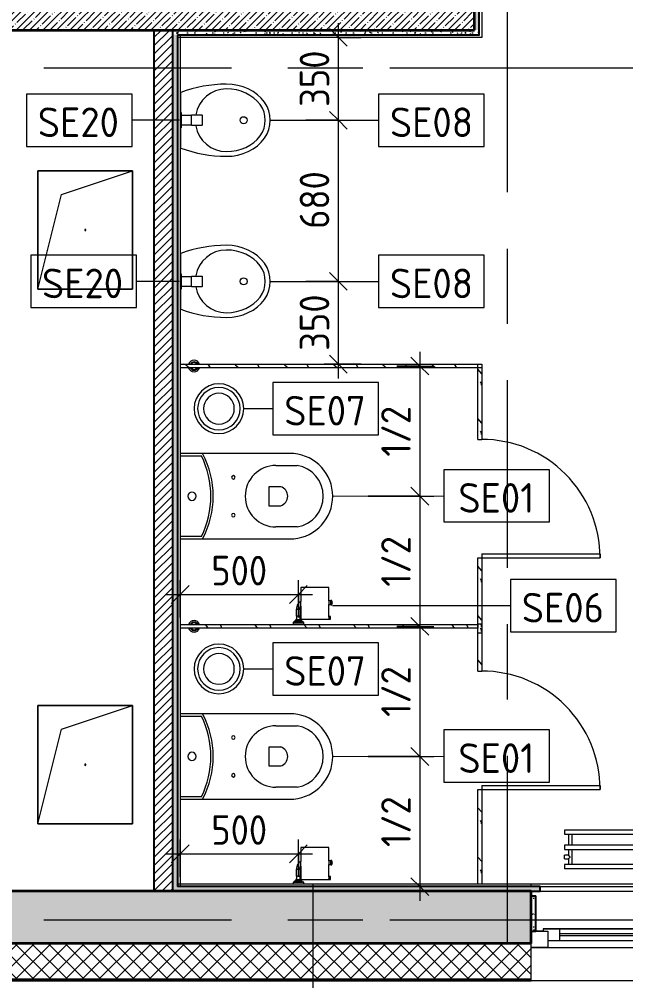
# Model space of a CAD drawing. Header units: millimetres. Extents: x 3991 to 282775, y -8553 to 29560.
# Drawn here: x 16807 to 19371, y -258 to 3806 of the extents above; entities that cross this region are included whole.
import ezdxf

# ---------------------------------------------------------------- set-up
doc = ezdxf.new("R2010")
doc.units = ezdxf.units.MM
doc.linetypes.add('Осевая', pattern=[1587.5, 317.5, -238.125, 793.75, -238.125])
for name, color, linetype, lineweight in [('A-ANNO-DIMS', 7, 'Continuous', 9), ('A-ANNO-DIMS-50', 7, 'Continuous', 9), ('A-DOOR', 7, 'Continuous', 9), ('A-GENM', 7, 'Continuous', 9), ('A-GLAZ', 7, 'Continuous', 9), ('A-GLAZ-1', 7, 'Continuous', 15), ('A-WALL', 7, 'Continuous', 9), ('I-WALL', 7, 'Continuous', 9), ('M-EQPM', 7, 'Continuous', 9), ('P-SANR-FIXT-IDEN', 7, 'Continuous', 9), ('Оси', 7, 'Continuous', 9), ('Оси-2', 7, 'Осевая', 9)]:
    doc.layers.add(name, color=color, linetype=linetype, lineweight=lineweight)
for name, color, linetype, lineweight, true_color in [('A-DETL-GENF-1', 7, 'Continuous', 9, 0x4994b4), ('A-GENM-1', 7, 'Continuous', 9, 0x4994b4), ('A-WALL-1', 7, 'Continuous', 25, 0x3c3c3c), ('A-WALL-2', 7, 'Continuous', 35, 0x3c3c3c), ('A-WALL-3', 7, 'Continuous', 15, 0x3c3c3c), ('A-WALL-FNSH-1', 7, 'Continuous', 15, 0x3c3c3c), ('A-WALL-FNSH-2', 7, 'Continuous', 9, 0x3c3c3c), ('P-SANR-FIXT-1', 7, 'Continuous', 15, 0x4994b4)]:
    doc.layers.add(name, color=color, linetype=linetype, lineweight=lineweight, true_color=true_color)
doc.styles.add('GOST Common_1', font='GOST_Common.ttf', dxfattribs={"height": 125})
doc.styles.add('ISOCPEUR', font='isocpeur.ttf', dxfattribs={"width": 0.9, "height": 125})
doc.dimstyles.new('ISO-2_5_0_9К_БОЛЬШОЙ', dxfattribs={"dimscale": 304.8, "dimtxt": 124.497647, "dimasz": 0.246063, "dimexe": 0.19685, "dimexo": 0.492126, "dimgap": 0, "dimtad": 1, "dimdec": 0, "dimrnd": 10, "dimzin": 0, "dimdsep": 46, "dimtxsty": 'ISOCPEUR', "dimblk1": 'OBLIQUE', "dimblk2": 'OBLIQUE', "dimsah": 1, "dimcen": 0.09, "dimdle": 0.19685, "dimazin": 0, "dimtfac": 1, "dimtdec": 4, "dimtix": 1, "dimtmove": 0, "dimatfit": 3, "dimfxl": 1, "dimtvp": 1, "dimtolj": 1, "dimtzin": 0, "dimarcsym": 2})
pattern_1 = [(45, (-51688.46, 0), (-28.51196, 28.51196), []), (45, (-51659.95, 0), (-28.51196, 28.51196), [50.403, -10.081, 1.676, -8.404])]
pattern_2 = [(18.435, (-1212.785, 70388.855), (416.499926, 208.249954), [79.025, -579.519]), (49.399, (-1137.815, 70413.845), (1041.243719, 1249.505702), [38.399, -1881.572]), (46.848, (-1112.825, 70234.75), (2915.4795762, 3123.7701515), [91.346, -4475.934]), (19.983, (-1050.35, 70301.39), (1666.001328, 624.746965), [48.75, -2388.754]), (0, (-1212.79, 70318.05), (208.25, 208.25), [41.65, -166.6]), (28.443, (-1171.135, 70318.05), (-2707.2483879, -1457.75313005), [113.682, -5570.435]), (354.289, (-1071.175, 70372.195), (-1874.2483835, 208.263648), [41.858, -2051.029]), (39.806, (-1029.525, 70368.03), (-1041.24396, -833.007541), [32.53, -1593.955])]
pattern_3 = [(0, (-51688.461, 0), (60.96, 15.24), [5.029, -40.691, 5.029, -40.691, -243.84]), (0, (-51688.461, 0), (60.96, 15.24), [-91.44, 5.029, -86.411, 5.029, -40.691, -106.68]), (0, (-51688.461, 0), (60.96, 15.24), [-228.6, 5.029, -25.451, 5.029, -71.171]), (120, (-51665.601, 7.62), (-43.678227, 45.1729086), [5.029, -40.691, 5.029, -40.691, -243.84]), (120, (-51665.601, 7.62), (-43.678227, 45.1729086), [-91.44, 5.029, -86.411, 5.029, -40.691, -106.68]), (120, (-51665.601, 7.62), (-43.678227, 45.1729086), [-228.6, 5.029, -25.451, 5.029, -71.171]), (240, (-51657.981, 38.1), (-17.281773, -60.4129086), [5.029, -40.691, 5.029, -40.691, -243.84]), (240, (-51657.981, 38.1), (-17.281773, -60.4129086), [-91.44, 5.029, -86.411, 5.029, -40.691, -106.68]), (240, (-51657.981, 38.1), (-17.281773, -60.4129086), [-228.6, 5.029, -25.451, 5.029, -71.171])]
pattern_4 = [(18.435, (-151, 70388.855), (416.499926, 208.249954), [79.025, -579.519]), (49.399, (-76.03, 70413.845), (1041.243719, 1249.505702), [38.399, -1881.572]), (46.848, (-51.04, 70234.75), (2915.4795762, 3123.7701515), [91.346, -4475.934]), (19.983, (11.435, 70301.39), (1666.001328, 624.746965), [48.75, -2388.754]), (0, (-151, 70318.05), (208.25, 208.25), [41.65, -166.6]), (28.443, (-109.35, 70318.05), (-2707.2483879, -1457.75313005), [113.682, -5570.435]), (354.289, (-9.39, 70372.195), (-1874.2483835, 208.263648), [41.858, -2051.029]), (39.806, (32.26, 70368.03), (-1041.24396, -833.007541), [32.53, -1593.955])]

# ---------------------------------------------------------------- blocks, each defined once
blk = doc.blocks.new('120_Окно_СКБ_1Ст - 120_Окно_СКБ_1Ст 900х2500_h_-20664874-Фрагмент 1_6')
at = {"layer": 'A-GLAZ'}
for p, q in [((450, -57), (-450, -57)), ((-330, -107), (330, -107)), ((330, -117), (-330, -117)), ((-430, -127), (-400, -127)), ((400, -127), (430, -127))]:
    blk.add_line(p, q, dxfattribs=at)
at = {"layer": 'A-GLAZ-1'}
for p, q in [((-450, -127), (-450, -57)), ((-450, -57), (-380, -57)), ((-380, -57), (-380, -127)), ((380, -127), (380, -57)), ((380, -57), (450, -57)), ((450, -57), (450, -127)), ((380, -87), (-380, -87)), ((-380, -87), (-380, -127)), ((-330, -137), (-330, -87)), ((330, -137), (330, -87)), ((380, -127), (380, -87)), ((-380, -127), (-450, -127)), ((-380, -127), (-400, -127)), ((-400, -127), (-400, -137)), ((-400, -137), (400, -137)), ((400, -137), (-400, -137)), ((450, -127), (380, -127)), ((400, -127), (380, -127)), ((400, -137), (400, -127))]:
    blk.add_line(p, q, dxfattribs=at)
blk = doc.blocks.new('131_Сантехническая перегородка_Дверь - СД-1-29846662-Фрагмент 1_6')
at = {"layer": 'A-DOOR'}
h = blk.add_hatch(dxfattribs=at)
h.set_pattern_fill('FP_22', color=256, style=0, pattern_type=2)
h.set_pattern_definition(pattern_2)
h.paths.add_polyline_path([(817.3, 8), (817.3, -8), (1134.7, -8), (1134.7, 8)])
at = {"layer": 'A-GENM'}
h = blk.add_hatch(dxfattribs=at)
h.set_pattern_fill('FP_22', color=256, style=0, pattern_type=2)
h.set_pattern_definition(pattern_2)
h.paths.add_polyline_path([(0, 8), (0, -8), (317.3, -8), (317.3, 8), (259.1, 8)])
at = {"layer": 'A-DOOR'}
for p, q in [((333.3, -8), (317.3, -8)), ((317.3, -8), (317.3, -508)), ((333.3, -8), (333.3, -508)), ((333.3, -508), (317.3, -508))]:
    blk.add_line(p, q, dxfattribs=at)
blk.add_arc((317.3, -8), 500, 270, 0, dxfattribs=at)
at = {"layer": 'A-GENM'}
for p, q in [((0, 8), (317.3, 8)), ((0, 8), (0, -8)), ((317.3, 8), (317.3, -8)), ((817.3, 8), (1134.7, 8)), ((817.3, 8), (817.3, -8)), ((1134.7, 8), (1134.7, -8)), ((317.3, -8), (0, -8)), ((1134.7, -8), (817.3, -8))]:
    blk.add_line(p, q, dxfattribs=at)
blk = doc.blocks.new('131_Сантехническая перегородка - СП-4-30850764-Фрагмент 1_6')
at = {"layer": 'A-GENM'}
h = blk.add_hatch(dxfattribs=at)
h.set_pattern_fill('FP_23', color=256, style=0, pattern_type=2)
h.set_pattern_definition([(108.435, (-69066.66, -2340), (-208.249954, 416.499926), [79.025, -579.519]), (139.399, (-69091.653, -2265.03), (-1249.505702, 1041.243719), [38.399, -1881.572]), (136.848, (-68912.558, -2240.04), (-3123.769422, 2915.4788923), [91.346, -4475.934]), (109.983, (-68979.198, -2177.565), (-624.746965, 1666.001328), [48.75, -2388.754]), (90, (-68995.86, -2340), (-208.25, 208.25), [41.65, -166.6]), (118.443, (-68995.858, -2298.35), (1457.75313005, -2707.2483879), [113.682, -5570.435]), (84.289, (-69050.003, -2198.39), (-208.263648, -1874.2483835), [41.858, -2051.029]), (129.806, (-69045.838, -2156.74), (833.007541, -1041.24396), [32.53, -1593.955])])
h.paths.add_polyline_path([(1330, -8), (1330, 8), (55.2, 8), (55.2, -8), (714.6, -8)])
for p, q in [((55.2, 8), (1330, 8)), ((1330, 8), (1330, -8)), ((1330, -8), (55.2, -8))]:
    blk.add_line(p, q, dxfattribs=at)
at = {"layer": 'A-GENM', "flags": 128}
for points in [[(126.7, 8), (117.9, 14.5), (107.1, 13.4), (101.1, 8)], [(101.1, -8), (109.9, -14.5), (120.7, -13.4), (126.7, -8)]]:
    blk.add_lwpolyline(points, dxfattribs=at)
at = {"layer": 'A-GENM'}
for radius, start, end in [(24.6, 19.9113, 160.0887), (17.6, 28.9731, 151.0269), (15.1, 126.8617, 139.5341), (15.1, 78.8699, 82.6459), (15.1, 40.4659, 53.124), (24.6, 199.9113, 340.0887), (17.6, 208.9731, 331.0269), (15.1, 220.4659, 233.124), (15.1, 258.8699, 262.6459), (15.1, 306.8617, 319.5341)]:
    blk.add_arc((113.9, 0), radius, start, end, dxfattribs=at)
blk = doc.blocks.new('131_Сантехническая перегородка - СП-4-30850728-Фрагмент 1_6')
at = {"layer": 'A-GENM'}
h = blk.add_hatch(dxfattribs=at)
h.set_pattern_fill('FP_24', color=256, style=0, pattern_type=2)
h.set_pattern_definition([(108.435, (-69050.52, -1240), (-208.249954, 416.499926), [79.025, -579.519]), (139.399, (-69075.51, -1165.03), (-1249.505702, 1041.243719), [38.399, -1881.572]), (136.848, (-68896.414, -1140.04), (-3123.769422, 2915.4788923), [91.346, -4475.934]), (109.983, (-68963.054, -1077.565), (-624.746965, 1666.001328), [48.75, -2388.754]), (90, (-68979.71, -1240), (-208.25, 208.25), [41.65, -166.6]), (118.443, (-68979.714, -1198.35), (1457.75313005, -2707.2483879), [113.682, -5570.435]), (84.289, (-69033.86, -1098.39), (-208.263648, -1874.2483835), [41.858, -2051.029]), (129.806, (-69029.694, -1056.74), (833.007541, -1041.24396), [32.53, -1593.955])])
h.paths.add_polyline_path([(1330, -8), (1330, 8), (71.3, 8), (71.3, -8), (730.8, -8)])
for p, q in [((71.3, 8), (1330, 8)), ((1330, 8), (1330, -8)), ((1330, -8), (71.3, -8))]:
    blk.add_line(p, q, dxfattribs=at)
at = {"layer": 'A-GENM', "flags": 128}
for points in [[(142.8, 8), (134.1, 14.5), (123.2, 13.4), (117.3, 8)], [(117.3, -8), (126, -14.5), (136.9, -13.4), (142.8, -8)]]:
    blk.add_lwpolyline(points, dxfattribs=at)
at = {"layer": 'A-GENM'}
for radius, start, end in [(24.6, 19.9113, 160.0887), (17.6, 28.9731, 151.0269), (15.1, 126.8617, 139.5341), (15.1, 78.8699, 82.6459), (15.1, 40.4659, 53.124), (24.6, 199.9113, 340.0887), (17.6, 208.9731, 331.0269), (15.1, 220.4659, 233.124), (15.1, 258.8699, 262.6459), (15.1, 306.8617, 319.5341)]:
    blk.add_arc((130, 0), radius, start, end, dxfattribs=at)
blk = doc.blocks.new('GM_Отверстие прямоугольное _в плите_ - Отверстие-21609437-Фрагмент 1_6')
at = {"layer": 'A-GENM'}
for p, q in [((-200, -250), (-200, 250)), ((-200, 250), (200, 250)), ((200, 250), (-200, 250)), ((-200, 250), (-200, -250)), ((-100, 150), (200, 250)), ((200, 250), (200, -250)), ((200, -250), (200, 250)), ((-200, -250), (-100, 150)), ((200, -250), (-200, -250)), ((-200, -250), (200, -250))]:
    blk.add_line(p, q, dxfattribs=at)
for start, end in [(360, 180), (180, 360)]:
    blk.add_arc((0, 0), 2.5, start, end, dxfattribs=at)
blk = doc.blocks.new('radiator_prado_classic_z_tip_30_po exemplyaru - Classic Z Тип 30-500-V15-Фрагмент 1_6')
at = {"layer": 'M-EQPM'}
for p, q in [((0, 228), (0, 210)), ((700, 228), (0, 228)), ((0, 210), (700, 210)), ((17.5, 210), (17.5, 164)), ((32.5, 164), (32.5, 210)), ((667.5, 210), (667.5, 164)), ((682.5, 164), (682.5, 210)), ((700, 210), (700, 228)), ((700, 164), (0, 164)), ((0, 164), (0, 146)), ((700, 146), (700, 164)), ((0, 146), (700, 146)), ((17.5, 146), (17.5, 121.5)), ((32.5, 82), (32.5, 146)), ((667.5, 146), (667.5, 82)), ((682.5, 121.5), (682.5, 146)), ((17.5, 121.5), (0, 121.5)), ((0, 106.5), (0, 121.5)), ((0, 106.5), (17.5, 106.5)), ((700, 82), (0, 82)), ((0, 82), (0, 64)), ((17.5, 106.5), (17.5, 82)), ((700, 121.5), (682.5, 121.5)), ((682.5, 82), (682.5, 106.5)), ((682.5, 106.5), (700, 106.5)), ((700, 121.5), (700, 106.5)), ((700, 64), (700, 82)), ((700, 64), (0, 64))]:
    blk.add_line(p, q, dxfattribs=at)
for points, knots in [([(25, 114), (24.5, 114.5), (23.6, 115.4), (22.4, 116.6), (21.6, 117.4), (21.1, 117.9), (20.8, 118.2), (20.5, 118.5), (20.2, 118.8), (19.8, 119.1), (19.6, 119.4), (19.3, 119.7), (19, 120), (18.7, 120.3), (18.5, 120.5), (18.3, 120.7), (18.1, 120.9), (17.9, 121.1), (17.8, 121.2), (17.7, 121.3), (17.5, 121.5), (17.5, 121.5), (17.5, 121.5)], [0, 0, 0, 0, 0.142857, 0.285714, 0.357143, 0.392857, 0.428571, 0.464286, 0.5, 0.535714, 0.571429, 0.607143, 0.642857, 0.678571, 0.714286, 0.75, 0.785714, 0.821429, 0.857143, 0.892857, 0.928571, 1, 1, 1, 1]), ([(17.5, 106.5), (17.5, 106.5), (17.5, 106.5), (17.7, 106.7), (17.8, 106.8), (17.9, 106.9), (18.1, 107.1), (18.3, 107.3), (18.5, 107.5), (18.7, 107.7), (19, 108), (19.3, 108.3), (19.6, 108.6), (19.8, 108.9), (20.3, 109.3), (20.7, 109.7), (21.1, 110.1), (21.6, 110.6), (22.4, 111.4), (23.6, 112.6), (24.5, 113.5), (25, 114)], [0, 0, 0, 0, 0.071429, 0.107143, 0.142857, 0.178571, 0.214286, 0.25, 0.285714, 0.321429, 0.357143, 0.392857, 0.428571, 0.464286, 0.5, 0.571429, 0.607143, 0.642857, 0.714286, 0.857143, 1, 1, 1, 1]), ([(675, 114), (675.5, 114.5), (676.4, 115.4), (677.6, 116.6), (678.4, 117.4), (678.9, 117.9), (679.2, 118.2), (679.5, 118.5), (679.8, 118.8), (680.1, 119.2), (680.4, 119.4), (680.7, 119.7), (681, 120), (681.3, 120.3), (681.5, 120.5), (681.7, 120.7), (681.9, 120.9), (682.1, 121.1), (682.2, 121.2), (682.3, 121.3), (682.5, 121.5), (682.5, 121.5), (682.5, 121.5)], [0, 0, 0, 0, 0.142857, 0.285714, 0.357143, 0.392857, 0.428571, 0.464286, 0.5, 0.535714, 0.571429, 0.607143, 0.642857, 0.678571, 0.714286, 0.75, 0.785714, 0.821429, 0.857143, 0.892857, 0.928571, 1, 1, 1, 1]), ([(682.5, 106.5), (682.5, 106.5), (682.5, 106.5), (682.3, 106.7), (682.2, 106.8), (682.1, 106.9), (681.9, 107.1), (681.7, 107.3), (681.5, 107.5), (681.3, 107.7), (681, 108), (680.7, 108.3), (680.4, 108.6), (680.1, 108.8), (679.7, 109.3), (679.3, 109.7), (678.9, 110.1), (678.4, 110.6), (677.6, 111.4), (676.4, 112.6), (675.5, 113.5), (675, 114)], [0, 0, 0, 0, 0.071429, 0.107143, 0.142857, 0.178571, 0.214286, 0.25, 0.285714, 0.321429, 0.357143, 0.392857, 0.428571, 0.464286, 0.5, 0.571429, 0.607143, 0.642857, 0.714286, 0.857143, 1, 1, 1, 1])]:
    blk.add_open_spline(points, degree=3, knots=knots, dxfattribs=at)
blk = doc.blocks.new('мусорная корзина - Round_ Metal-30590745-Фрагмент 1_6')
at = {"layer": 'P-SANR-FIXT-1'}
for radius, start, end in [(105, 0, 180), (90, 360, 180), (65, 0, 180), (105, 180, 360), (90, 180, 360), (65, 180, 360)]:
    blk.add_arc((0, 0), radius, start, end, dxfattribs=at)
blk = doc.blocks.new('WC Seat_2 with Cistern-Wall Based - 640 x 360mm-30580118-Фрагмент 1_6')
at = {"layer": 'P-SANR-FIXT-1'}
for p, q in [((-5, 410.5), (-5, 500.5)), ((255, 500.5), (255, 410.5)), ((-55, 485.5), (-55, 100.5)), ((305, 100.5), (305, 485.5)), ((85, 430.5), (85, 380.5)), ((165, 380.5), (165, 430.5)), ((85, 380.5), (165, 380.5)), ((-55, 100.5), (-55, 5.5)), ((-45, 5.5), (-45, 95.6)), ((295, 95.6), (295, 5.5)), ((305, 5.5), (305, 100.5))]:
    blk.add_line(p, q, dxfattribs=at)
for centre, radius, start, end in [((125, 469.8), 180.7, 4.9791, 175.0209), ((125, 478.7), 131.8, 9.5273, 170.4727), ((125, 418.8), 41.7, 16.2602, 163.7398), ((125, 410.5), 130, 180, 360), ((45, 230.5), 7.5, 0, 180), ((45, 230.5), 7.5, 180, 360), ((205, 230.5), 7.5, 0, 180), ((205, 230.5), 7.5, 180, 360), ((125, -237), 382.5, 61.9275, 118.0725), ((125, -247), 382.5, 63.6122, 116.3878), ((125, 55.5), 17.5, 0, 180), ((125, 55.5), 17.5, 180, 360)]:
    blk.add_arc(centre, radius, start, end, dxfattribs=at)
blk = doc.blocks.new('Urinal - Urinal-30617152-Фрагмент 1_6')
at = {"layer": 'P-SANR-FIXT-1'}
for p, q in [((-117.4, -2.6), (-32.5, -2.6)), ((32.5, -2.6), (117.4, -2.6))]:
    blk.add_line(p, q, dxfattribs=at)
blk.add_circle((0, -268.3), 15, dxfattribs=at)
for centre, start, end in [((392.4, -195), 159.3261, 180), ((-392.4, -195), 360, 20.6739)]:
    blk.add_arc(centre, 544.9, start, end, dxfattribs=at)
for major_axis, ratio, start_param, end_param in [((-132.5, 0), 0.987707, 4.886922, 6.283185), ((132.5, 0), 0.987707, 0, 1.396263), ((0, 186.2), 0.819068, 1.570796, 4.712389), ((0, 165), 0.80303, 1.570796, 4.712389)]:
    blk.add_ellipse((0, -195), major_axis=major_axis, ratio=ratio, start_param=start_param, end_param=end_param, dxfattribs=at)
blk = doc.blocks.new('131_Сантехническая перегородка_Дверь_сдвиг_ - СД-1-30819161-Фрагмент 1_6')
at = {"layer": 'A-DOOR'}
h = blk.add_hatch(dxfattribs=at)
h.set_pattern_fill('FP_30', color=256, style=0, pattern_type=2)
h.set_pattern_definition(pattern_4)
h.paths.add_polyline_path([(900, 8), (900, -8), (1100, -8), (1100, 8)])
at = {"layer": 'A-GENM'}
h = blk.add_hatch(dxfattribs=at)
h.set_pattern_fill('FP_30', color=256, style=0, pattern_type=2)
h.set_pattern_definition(pattern_4)
h.paths.add_polyline_path([(0, 8), (0, -8), (400, -8), (400, 8), (102.6, 8)])
at = {"layer": 'A-DOOR'}
for p, q in [((416, -8), (400, -8)), ((400, -8), (400, -508)), ((416, -8), (416, -508)), ((416, -508), (400, -508))]:
    blk.add_line(p, q, dxfattribs=at)
blk.add_arc((400, -8), 500, 270, 0, dxfattribs=at)
at = {"layer": 'A-GENM'}
for p, q in [((0, 8), (400, 8)), ((400, 8), (400, -8)), ((900, 8), (1100, 8)), ((900, 8), (900, -8)), ((1100, 8), (1100, -8)), ((400, -8), (0, -8)), ((1100, -8), (900, -8))]:
    blk.add_line(p, q, dxfattribs=at)
blk = doc.blocks.new('Sanitary_Taps-Mixers_Gessi_70388-HABITO-External-part-for-wall-moun - 707 - Black Metal Brushed PVD-30902499-Фрагмент 1_6')
at = {"layer": 'A-GENM-1'}
for p, q in [((69176, 3411.5), (69181, 3411.5)), ((69176, 3411.5), (69181, 3411.5)), ((69181, 3411.5), (69181, 3346.5)), ((69181, 3411.5), (69181, 3400)), ((69181, 3400), (69224, 3400)), ((69224, 3356.5), (69224, 3401.5)), ((69224, 3401.5), (69268, 3401.5)), ((69224, 3400), (69224, 3401.5)), ((69224, 3401.5), (69268, 3401.5)), ((69268, 3401.5), (69269, 3400.5)), ((69268, 3401.5), (69269, 3400.5)), ((69269, 3400.5), (69269, 3357.5)), ((69269, 3400.5), (69269, 3357.5)), ((69181, 3346.5), (69176, 3346.5)), ((69181, 3346.5), (69176, 3346.5)), ((69224, 3358), (69181, 3358)), ((69181, 3358), (69181, 3346.5)), ((69224, 3356.5), (69224, 3358)), ((69268, 3356.5), (69224, 3356.5)), ((69268, 3356.5), (69224, 3356.5)), ((69269, 3357.5), (69268, 3356.5)), ((69269, 3357.5), (69268, 3356.5))]:
    blk.add_line(p, q, dxfattribs=at)
blk = doc.blocks.new('Sanitary_Toilet-Accessories_Gessi_Wall-mounted-paper-roll-holder-65449 - Chrome-30916167-Фрагмент 1_6')
at = {"layer": 'A-DETL-GENF-1'}
for p, q in [((69687.1, 1404.7), (69685.5, 1404.6)), ((69685.5, 1404.6), (69685.5, 1344.4)), ((69803.2, 1404.7), (69687.1, 1404.7)), ((69804.5, 1404.6), (69803.2, 1404.7)), ((69804.5, 1347.5), (69804.5, 1404.6)), ((69685.5, 1344.4), (69677.1, 1338.9)), ((69685.5, 1324.9), (69685.5, 1344.4)), ((69804.5, 1347.5), (69804.5, 1332.5)), ((69813.5, 1347.5), (69804.5, 1347.5)), ((69813.5, 1349.5), (69813.5, 1347.5)), ((69817, 1349.5), (69813.5, 1349.5)), ((69813.5, 1332.5), (69813.5, 1347.5)), ((69817, 1347.5), (69817, 1349.5)), ((69817, 1332.5), (69817, 1347.5)), ((69818.9, 1344), (69817, 1347.5)), ((69819.5, 1340), (69818.9, 1344)), ((69667, 1312.5), (69667, 1282.5)), ((69668.5, 1312.5), (69667, 1312.5)), ((69670.7, 1329.3), (69668.5, 1318)), ((69668.5, 1318), (69668.5, 1312.5)), ((69668.5, 1312.5), (69683.5, 1312.5)), ((69677.1, 1338.9), (69670.7, 1329.3)), ((69683.5, 1318), (69684.6, 1323.5)), ((69683.5, 1312.5), (69683.5, 1318)), ((69685, 1312.5), (69683.5, 1312.5)), ((69684.6, 1323.5), (69685.5, 1324.9)), ((69685, 1282.5), (69685, 1312.5)), ((69685.5, 1324.9), (69685.5, 1279.7)), ((69804.5, 1332.5), (69813.5, 1332.5)), ((69804.5, 1279.7), (69804.5, 1332.5)), ((69813.5, 1332.5), (69813.5, 1330.5)), ((69813.5, 1330.5), (69817, 1330.5)), ((69817, 1332.5), (69818.9, 1336)), ((69817, 1330.5), (69817, 1332.5)), ((69818.9, 1336), (69819.5, 1340)), ((69660.2, 1261.2), (69658.5, 1260.5)), ((69693.5, 1260.5), (69658.5, 1260.5)), ((69658.5, 1260.5), (69658.5, 1258)), ((69661.7, 1262.6), (69660.2, 1261.2)), ((69662.7, 1264.5), (69661.7, 1262.6)), ((69663, 1266.5), (69662.7, 1264.5)), ((69665, 1266.5), (69663, 1266.5)), ((69665, 1269), (69665, 1266.5)), ((69668.5, 1269), (69665, 1269)), ((69665, 1266.5), (69687, 1266.5)), ((69667, 1282.5), (69668.5, 1282.5)), ((69667, 1269), (69685.5, 1269)), ((69683.5, 1282.5), (69668.5, 1282.5)), ((69668.5, 1282.5), (69668.5, 1269)), ((69683.5, 1282.5), (69685, 1282.5)), ((69683.5, 1279.7), (69683.5, 1282.5)), ((69683.5, 1271.7), (69683.5, 1279.7)), ((69685.5, 1279.7), (69683.5, 1279.7)), ((69683.5, 1271.7), (69685.5, 1271.7)), ((69683.5, 1269), (69683.5, 1271.7)), ((69687, 1269), (69683.5, 1269)), ((69685.5, 1279.7), (69685.5, 1271.7)), ((69685.5, 1271.7), (69685.5, 1269.7)), ((69685.5, 1269.7), (69804.5, 1269.7)), ((69687, 1266.5), (69687, 1269)), ((69689, 1266.5), (69687, 1266.5)), ((69689.3, 1264.5), (69689, 1266.5)), ((69690.3, 1262.6), (69689.3, 1264.5)), ((69691.8, 1261.2), (69690.3, 1262.6)), ((69693.5, 1260.5), (69691.8, 1261.2)), ((69693.5, 1258), (69693.5, 1260.5)), ((69804.5, 1279.7), (69804.5, 1271.7)), ((69805.5, 1279.7), (69804.5, 1279.7)), ((69804.5, 1271.7), (69805.5, 1271.7)), ((69804.5, 1269.7), (69804.5, 1271.7)), ((69805.5, 1281.7), (69805.5, 1279.7)), ((69812, 1281.7), (69805.5, 1281.7)), ((69805.5, 1271.7), (69805.5, 1279.7)), ((69805.5, 1271.7), (69805.5, 1269.7)), ((69805.5, 1269.7), (69812, 1269.7)), ((69812, 1269.7), (69812, 1281.7)), ((69653.5, 1258), (69653.5, 1250)), ((69658.5, 1258), (69653.5, 1258)), ((69653.5, 1250), (69698.5, 1250)), ((69658.5, 1258), (69693.5, 1258)), ((69698.5, 1258), (69693.5, 1258)), ((69698.5, 1250), (69698.5, 1258))]:
    blk.add_line(p, q, dxfattribs=at)
blk = doc.blocks.new('Sanitary_Toilet-Accessories_Gessi_Wall-mounted-paper-roll-holder-65449 - Chrome-V30-Фрагмент 1_6')
at = {"layer": 'A-DETL-GENF-1'}
for p, q in [((69687.1, 305.7), (69685.5, 305.6)), ((69685.5, 305.6), (69685.5, 245.4)), ((69803.2, 305.7), (69687.1, 305.7)), ((69804.5, 305.6), (69803.2, 305.7)), ((69804.5, 248.5), (69804.5, 305.6)), ((69685.5, 245.4), (69677.1, 239.9)), ((69685.5, 225.9), (69685.5, 245.4)), ((69804.5, 248.5), (69804.5, 233.5)), ((69813.5, 248.5), (69804.5, 248.5)), ((69813.5, 250.5), (69813.5, 248.5)), ((69817, 250.5), (69813.5, 250.5)), ((69813.5, 233.5), (69813.5, 248.5)), ((69817, 248.5), (69817, 250.5)), ((69817, 233.5), (69817, 248.5)), ((69818.9, 245), (69817, 248.5)), ((69819.5, 241), (69818.9, 245)), ((69667, 213.5), (69667, 183.5)), ((69668.5, 213.5), (69667, 213.5)), ((69670.7, 230.3), (69668.5, 219)), ((69668.5, 219), (69668.5, 213.5)), ((69668.5, 213.5), (69683.5, 213.5)), ((69677.1, 239.9), (69670.7, 230.3)), ((69683.5, 219), (69684.6, 224.5)), ((69683.5, 213.5), (69683.5, 219)), ((69685, 213.5), (69683.5, 213.5)), ((69684.6, 224.5), (69685.5, 225.9)), ((69685, 183.5), (69685, 213.5)), ((69685.5, 225.9), (69685.5, 180.7)), ((69804.5, 233.5), (69813.5, 233.5)), ((69804.5, 180.7), (69804.5, 233.5)), ((69813.5, 233.5), (69813.5, 231.5)), ((69813.5, 231.5), (69817, 231.5)), ((69817, 233.5), (69818.9, 237)), ((69817, 231.5), (69817, 233.5)), ((69818.9, 237), (69819.5, 241)), ((69661.7, 163.6), (69660.2, 162.2)), ((69662.7, 165.5), (69661.7, 163.6)), ((69663, 167.5), (69662.7, 165.5)), ((69665, 167.5), (69663, 167.5)), ((69665, 170), (69665, 167.5)), ((69668.5, 170), (69665, 170)), ((69665, 167.5), (69687, 167.5)), ((69667, 183.5), (69668.5, 183.5)), ((69667, 170), (69685.5, 170)), ((69683.5, 183.5), (69668.5, 183.5)), ((69668.5, 183.5), (69668.5, 170)), ((69683.5, 183.5), (69685, 183.5)), ((69683.5, 180.7), (69683.5, 183.5)), ((69683.5, 172.7), (69683.5, 180.7)), ((69685.5, 180.7), (69683.5, 180.7)), ((69683.5, 172.7), (69685.5, 172.7)), ((69683.5, 170), (69683.5, 172.7)), ((69687, 170), (69683.5, 170)), ((69685.5, 180.7), (69685.5, 172.7)), ((69685.5, 172.7), (69685.5, 170.7)), ((69685.5, 170.7), (69804.5, 170.7)), ((69687, 167.5), (69687, 170)), ((69689, 167.5), (69687, 167.5)), ((69689.3, 165.5), (69689, 167.5)), ((69690.3, 163.6), (69689.3, 165.5)), ((69691.8, 162.2), (69690.3, 163.6)), ((69804.5, 180.7), (69804.5, 172.7)), ((69805.5, 180.7), (69804.5, 180.7)), ((69804.5, 172.7), (69805.5, 172.7)), ((69804.5, 170.7), (69804.5, 172.7)), ((69805.5, 182.7), (69805.5, 180.7)), ((69812, 182.7), (69805.5, 182.7)), ((69805.5, 172.7), (69805.5, 180.7)), ((69805.5, 172.7), (69805.5, 170.7)), ((69805.5, 170.7), (69812, 170.7)), ((69812, 170.7), (69812, 182.7)), ((69653.5, 159), (69653.5, 151)), ((69658.5, 159), (69653.5, 159)), ((69660.2, 162.2), (69658.5, 161.5)), ((69693.5, 161.5), (69658.5, 161.5)), ((69658.5, 161.5), (69658.5, 159)), ((69658.5, 159), (69693.5, 159)), ((69693.5, 161.5), (69691.8, 162.2)), ((69693.5, 159), (69693.5, 161.5)), ((69698.5, 159), (69693.5, 159)), ((69698.5, 151), (69698.5, 159))]:
    blk.add_line(p, q, dxfattribs=at)
blk = doc.blocks.new('DIMBLOCK19-Фрагмент 1_6')
at = {"layer": 'A-ANNO-DIMS-50'}
for p, q in [((18500.5, 2400), (18500.5, 1790)), ((18403.6, 2340), (18560.5, 2340)), ((18500.5, 2340), (18403.6, 2340)), ((18282.7, 1790), (18560.5, 1790)), ((18500.5, 1790), (18282.7, 1790))]:
    blk.add_line(p, q, dxfattribs=at)
at = {"layer": 'A-ANNO-DIMS-50', "lineweight": 20}
for p, q in [((18500.5, 2340), (18463, 2377.5)), ((18500.5, 2340), (18538, 2302.5)), ((18500.5, 1790), (18463, 1827.5)), ((18500.5, 1790), (18538, 1752.5))]:
    blk.add_line(p, q, dxfattribs=at)
at = {"layer": 'A-ANNO-DIMS-50', "color": 0, "insert": (18337.2, 1957.3), "char_height": 125, "width": 258.572, "attachment_point": 1, "rotation": 90, "line_spacing_factor": 1.149209, "style": 'ISOCPEUR'}
blk.add_mtext('1/2', dxfattribs=at)
blk = doc.blocks.new('_Oblique')
at = {"color": 0, "linetype": 'ByBlock', "lineweight": -2}
blk.add_line((-0.5, -0.5), (0.5, 0.5), dxfattribs=at)
blk = doc.blocks.new('DIMBLOCK20-Фрагмент 1_6')
at = {"layer": 'A-ANNO-DIMS-50'}
for p, q in [((18282.7, 1790), (18560.5, 1790)), ((18500.5, 1790), (18282.7, 1790)), ((18500.5, 1790), (18500.5, 1180)), ((18403.6, 1240), (18560.5, 1240)), ((18500.5, 1240), (18403.6, 1240))]:
    blk.add_line(p, q, dxfattribs=at)
at = {"layer": 'A-ANNO-DIMS-50', "lineweight": 20}
for p, q in [((18500.5, 1790), (18463, 1827.5)), ((18500.5, 1790), (18538, 1752.5)), ((18500.5, 1240), (18463, 1277.5)), ((18500.5, 1240), (18538, 1202.5))]:
    blk.add_line(p, q, dxfattribs=at)
at = {"layer": 'A-ANNO-DIMS-50', "color": 0, "insert": (18337.2, 1407.3), "char_height": 125, "width": 258.572, "attachment_point": 1, "rotation": 90, "line_spacing_factor": 1.149209, "style": 'ISOCPEUR'}
blk.add_mtext('1/2', dxfattribs=at)
blk = doc.blocks.new('DIMBLOCK21-Фрагмент 1_6')
at = {"layer": 'A-ANNO-DIMS-50', "lineweight": 20}
for p, q in [((18500.5, 1240), (18463, 1277.5)), ((18500.5, 1240), (18538, 1202.5)), ((18500.5, 690), (18463, 727.5)), ((18500.5, 690), (18538, 652.5))]:
    blk.add_line(p, q, dxfattribs=at)
at = {"layer": 'A-ANNO-DIMS-50'}
for p, q in [((18500.5, 1300), (18500.5, 690)), ((18403.6, 1240), (18560.5, 1240)), ((18500.5, 1240), (18403.6, 1240)), ((18282.7, 690), (18560.5, 690)), ((18500.5, 690), (18282.7, 690))]:
    blk.add_line(p, q, dxfattribs=at)
at = {"layer": 'A-ANNO-DIMS-50', "color": 0, "insert": (18337.2, 857.3), "char_height": 125, "width": 258.572, "attachment_point": 1, "rotation": 90, "line_spacing_factor": 1.149209, "style": 'ISOCPEUR'}
blk.add_mtext('1/2', dxfattribs=at)
blk = doc.blocks.new('DIMBLOCK22-Фрагмент 1_6')
at = {"layer": 'A-ANNO-DIMS-50', "lineweight": 20}
for p, q in [((18500.5, 690), (18463, 727.5)), ((18500.5, 690), (18538, 652.5)), ((18500.5, 140), (18463, 177.5)), ((18500.5, 140), (18538, 102.5))]:
    blk.add_line(p, q, dxfattribs=at)
at = {"layer": 'A-ANNO-DIMS-50'}
for p, q in [((18282.7, 690), (18560.5, 690)), ((18500.5, 690), (18282.7, 690)), ((18500.5, 690), (18500.5, 80)), ((18403.6, 140), (18560.5, 140)), ((18500.5, 140), (18403.6, 140))]:
    blk.add_line(p, q, dxfattribs=at)
at = {"layer": 'A-ANNO-DIMS-50', "color": 0, "insert": (18337.2, 307.3), "char_height": 125, "width": 258.572, "attachment_point": 1, "rotation": 90, "line_spacing_factor": 1.149209, "style": 'ISOCPEUR'}
blk.add_mtext('1/2', dxfattribs=at)
blk = doc.blocks.new('М_сантехническая_рамка1 - В рамке-30590747-Фрагмент 1_6')
at = {"layer": 'P-SANR-FIXT-IDEN'}
for p, q in [((4.293, 2.24), (-4.639, 2.24)), ((-4.639, 2.24), (-4.639, -2.178)), ((4.293, -2.178), (4.293, 2.24)), ((-4.639, -2.178), (4.293, -2.178))]:
    blk.add_line(p, q, dxfattribs=at)
blk = doc.blocks.new('DIMBLOCK27-Фрагмент 1_6')
at = {"layer": 'A-ANNO-DIMS-50', "lineweight": 20}
for p, q in [((18156.2, 2698), (18118.7, 2735.5)), ((18156.2, 2698), (18193.7, 2660.5)), ((18156.2, 2348), (18118.7, 2385.5)), ((18156.2, 2348), (18193.7, 2310.5))]:
    blk.add_line(p, q, dxfattribs=at)
at = {"layer": 'A-ANNO-DIMS-50'}
for p, q in [((18018.7, 2698), (18216.2, 2698)), ((18156.2, 2698), (18018.7, 2698)), ((18156.2, 2288), (18156.2, 2698)), ((18253.1, 2348), (18096.2, 2348)), ((18156.2, 2348), (18253.1, 2348))]:
    blk.add_line(p, q, dxfattribs=at)
at = {"layer": 'A-ANNO-DIMS-50', "color": 0, "insert": (17992.9, 2404.5), "char_height": 125, "width": 284.429, "attachment_point": 1, "rotation": 90, "line_spacing_factor": 1.149209, "style": 'ISOCPEUR'}
blk.add_mtext('350', dxfattribs=at)
blk = doc.blocks.new('DIMBLOCK28-Фрагмент 1_6')
at = {"layer": 'A-ANNO-DIMS-50', "lineweight": 20}
for p, q in [((18156.2, 3379), (18118.7, 3416.5)), ((18156.2, 3379), (18193.7, 3341.5)), ((18156.2, 2698), (18118.7, 2735.5)), ((18156.2, 2698), (18193.7, 2660.5))]:
    blk.add_line(p, q, dxfattribs=at)
at = {"layer": 'A-ANNO-DIMS-50'}
for p, q in [((18018.7, 3379), (18216.2, 3379)), ((18156.2, 3379), (18018.7, 3379)), ((18156.2, 2698), (18156.2, 3379)), ((18018.7, 2698), (18216.2, 2698)), ((18156.2, 2698), (18018.7, 2698))]:
    blk.add_line(p, q, dxfattribs=at)
at = {"layer": 'A-ANNO-DIMS-50', "color": 0, "insert": (17992.9, 2920), "char_height": 125, "width": 284.429, "attachment_point": 1, "rotation": 90, "line_spacing_factor": 1.149209, "style": 'ISOCPEUR'}
blk.add_mtext('680', dxfattribs=at)
blk = doc.blocks.new('DIMBLOCK29-Фрагмент 1_6')
at = {"layer": 'A-ANNO-DIMS-50'}
for p, q in [((18156.2, 3379), (18156.2, 3789)), ((18253.1, 3729), (18096.2, 3729)), ((18156.2, 3729), (18253.1, 3729)), ((18018.7, 3379), (18216.2, 3379)), ((18156.2, 3379), (18018.7, 3379))]:
    blk.add_line(p, q, dxfattribs=at)
at = {"layer": 'A-ANNO-DIMS-50', "lineweight": 20}
for p, q in [((18156.2, 3729), (18118.7, 3766.5)), ((18156.2, 3729), (18193.7, 3691.5)), ((18156.2, 3379), (18118.7, 3416.5)), ((18156.2, 3379), (18193.7, 3341.5))]:
    blk.add_line(p, q, dxfattribs=at)
at = {"layer": 'A-ANNO-DIMS-50', "color": 0, "insert": (17992.9, 3435.5), "char_height": 125, "width": 284.429, "attachment_point": 1, "rotation": 90, "line_spacing_factor": 1.149209, "style": 'ISOCPEUR'}
blk.add_mtext('350', dxfattribs=at)
blk = doc.blocks.new('DIMBLOCK36-Фрагмент 1_6')
at = {"layer": 'A-ANNO-DIMS-50'}
for p, q in [((17487.5, 1277.7), (17487.5, 1434.7)), ((17987.5, 1277.7), (17987.5, 1434.7)), ((17427.5, 1374.7), (18047.5, 1374.7)), ((17487.5, 1374.7), (17487.5, 1277.7)), ((17987.5, 1374.7), (17987.5, 1277.7))]:
    blk.add_line(p, q, dxfattribs=at)
at = {"layer": 'A-ANNO-DIMS-50', "lineweight": 20}
for p, q in [((17487.5, 1374.7), (17525, 1412.2)), ((17987.5, 1374.7), (18025, 1412.2)), ((17487.5, 1374.7), (17450, 1337.2)), ((17987.5, 1374.7), (17950, 1337.2))]:
    blk.add_line(p, q, dxfattribs=at)
at = {"layer": 'A-ANNO-DIMS-50', "color": 0, "insert": (17619, 1538), "char_height": 125, "width": 284.429, "attachment_point": 1, "line_spacing_factor": 1.149209, "style": 'ISOCPEUR'}
blk.add_mtext('500', dxfattribs=at)
blk = doc.blocks.new('DIMBLOCK38-Фрагмент 1_6')
at = {"layer": 'A-ANNO-DIMS-50'}
for p, q in [((17487.5, 181.5), (17487.5, 338.4)), ((17987.5, 181.5), (17987.5, 338.4)), ((17427.5, 278.4), (18047.5, 278.4)), ((17487.5, 278.4), (17487.5, 181.5)), ((17987.5, 278.4), (17987.5, 181.5))]:
    blk.add_line(p, q, dxfattribs=at)
at = {"layer": 'A-ANNO-DIMS-50', "lineweight": 20}
for p, q in [((17487.5, 278.4), (17525, 315.9)), ((17987.5, 278.4), (18025, 315.9)), ((17487.5, 278.4), (17450, 240.9)), ((17987.5, 278.4), (17950, 240.9))]:
    blk.add_line(p, q, dxfattribs=at)
at = {"layer": 'A-ANNO-DIMS-50', "color": 0, "insert": (17619, 441.7), "char_height": 125, "width": 284.429, "attachment_point": 1, "line_spacing_factor": 1.149209, "style": 'ISOCPEUR'}
blk.add_mtext('500', dxfattribs=at)

msp = doc.modelspace()

# ---------------------------------------------------------------- hatches: boundary and pattern name
at = {"layer": 'A-WALL'}
h = msp.add_hatch(dxfattribs=at)
h.set_pattern_fill('FP_14', color=256, style=0, pattern_type=2)
h.set_pattern_definition([(45, (-51688.46, 0), (-35.35534, 35.35534), []), (135, (-51688.46, 0), (-35.35534, -35.35534), [])])
h.paths.add_polyline_path([(20591.5, -250), (20591.5, -100), (19871.5, -100), (19871.5, -250)])
h.paths.add_polyline_path([(18971.5, -250), (18971.5, -100), (15371.5, -100), (15371.5, -250), (17050.5, -250)])
h.paths.add_polyline_path([(14471.5, -250), (14471.5, -100), (13471.5, -100), (13471.5, -250)])
at = {"layer": 'I-WALL'}
h = msp.add_hatch(dxfattribs=at)
h.set_pattern_fill('FP_13', color=256, style=0, pattern_type=2)
h.set_pattern_definition(pattern_3)
h.paths.add_polyline_path([(18751.5, 3760), (18751.5, 7680), (18731.5, 7680), (18731.5, 3760)])
h = msp.add_hatch(dxfattribs=at)
h.set_pattern_fill('FP_4', color=256, style=0, pattern_type=2)
h.set_pattern_definition(pattern_1)
h.paths.add_polyline_path([(18147, 3760), (18731.5, 3760), (18731.5, 3980), (15391.5, 3980), (15391.5, 3760), (17456.5, 3760)])
h = msp.add_hatch(dxfattribs=at)
h.set_pattern_fill('FP_1', color=256, style=0, pattern_type=2)
h.set_pattern_definition([(45, (-51688.461, 0), (-17.6776695, 17.6776695), [])])
h.paths.add_polyline_path([(17456.5, 120), (17456.5, 3760), (17376.5, 3760), (17376.5, 120)])
h = msp.add_hatch(dxfattribs=at)
h.set_pattern_fill('FP_13', color=256, style=0, pattern_type=2)
h.set_pattern_definition(pattern_3)
h.paths.add_polyline_path([(17476.5, 3740), (18751.5, 3740), (18751.5, 3760), (17456.5, 3760), (17456.5, 3740)])
h = msp.add_hatch(dxfattribs=at)
h.set_pattern_fill('FP_13', color=256, style=0, pattern_type=2)
h.set_pattern_definition(pattern_3)
h.paths.add_polyline_path([(17456.5, 120), (17476.5, 120), (17476.5, 3740), (17456.5, 3740), (17456.5, 659.7)])
h = msp.add_hatch(dxfattribs=at)
h.set_pattern_fill('FP_13', color=256, style=0, pattern_type=2)
h.set_pattern_definition(pattern_3)
h.paths.add_polyline_path([(20171.5, 120), (20171.5, 140), (19946.5, 140), (19946.5, 120), (20065.9, 120)])
h.paths.add_polyline_path([(17598.7, 120), (19009, 120), (19009, 140), (17476.5, 140), (17476.5, 120)])
h = msp.add_hatch(dxfattribs=at)
h.set_pattern_fill('FP_4', color=256, style=0, pattern_type=2)
h.set_pattern_definition(pattern_1)
h.paths.add_polyline_path([(20065.9, -100), (20171.5, -100), (20171.5, 120), (19871.5, 120), (19871.5, -100)])
h.paths.add_polyline_path([(18695.2, -100), (18971.5, -100), (18971.5, 120), (15371.5, 120), (15371.5, -100), (18147, -100)])
h.paths.add_polyline_path([(14309.2, -100), (14471.5, -100), (14471.5, 120), (14221.5, 120), (14221.5, -100)])
h = msp.add_hatch(dxfattribs=at)
h.set_pattern_fill('FP_13', color=256, style=0, pattern_type=2)
h.set_pattern_definition(pattern_3)
h.paths.add_polyline_path([(18991.5, -48), (18991.5, 100), (18971.5, 100), (18971.5, -48)])

# ---------------------------------------------------------------- linework, layer by layer
at = {"layer": 'A-WALL'}
for p, q in [((15371.5, -250), (18971.5, -250)), ((19871.5, -258), (18971.5, -258))]:
    msp.add_line(p, q, dxfattribs=at)
at = {"layer": 'A-WALL-1'}
for p, q in [((18751.5, 3740), (18751.5, 7660)), ((17376.5, 3760), (17376.5, 120)), ((17456.5, 120), (17456.5, 3760)), ((18731.5, 3760), (17456.5, 3760)), ((17476.5, 3740), (18751.5, 3740)), ((17476.5, 3740), (17476.5, 140)), ((19009, 140), (17476.5, 140)), ((19009, 120), (19009, 140)), ((18971.5, 120), (19009, 120)), ((18991.5, 100), (18971.5, 100)), ((18991.5, -48), (18991.5, 100)), ((18971.5, -48), (18991.5, -48))]:
    msp.add_line(p, q, dxfattribs=at)
at = {"layer": 'A-WALL-2'}
for p, q in [((18731.5, 3760), (18731.5, 3980)), ((15391.5, 3760), (18731.5, 3760)), ((18971.5, 120), (15371.5, 120)), ((18971.5, -100), (18971.5, 120)), ((18971.5, -100), (15371.5, -100))]:
    msp.add_line(p, q, dxfattribs=at)
at = {"layer": 'A-WALL-3'}
msp.add_line((18971.5, -250), (18971.5, -100), dxfattribs=at)
at = {"layer": 'A-WALL-FNSH-1'}
for p, q in [((18752.5, 3739), (18752.5, 7659)), ((17477.5, 3739), (18752.5, 3739)), ((17477.5, 141), (17477.5, 3739)), ((18971.5, 141), (17477.5, 141)), ((18971.5, 140), (18971.5, 141)), ((18992.5, 100), (18991.5, 100)), ((18992.5, -48), (18992.5, 100)), ((18991.5, -48), (18992.5, -48)), ((15371.5, -253), (18971.5, -253)), ((18971.5, -253), (18971.5, -250))]:
    msp.add_line(p, q, dxfattribs=at)
at = {"layer": 'A-WALL-FNSH-2'}
for p, q in [((15371.5, -258), (18971.5, -258)), ((18971.5, -258), (18971.5, -253))]:
    msp.add_line(p, q, dxfattribs=at)
at = {"layer": 'I-WALL'}
for p, q in [((18762.5, 7660), (18762.5, 3729)), ((17487.5, 3740), (17487.5, 140)), ((18762.5, 3729), (17476.5, 3729)), ((17476.5, 151), (19871.5, 151)), ((18971.5, 141), (18971.5, 151)), ((19871.5, 150), (18971.5, 150)), ((19009, 140), (19871.5, 140)), ((19009, 120), (19871.5, 120))]:
    msp.add_line(p, q, dxfattribs=at)
at = {"layer": 'P-SANR-FIXT-IDEN'}
for p, q in [((17483.6, 3379), (17284.8, 3379)), ((17868.7, 3379), (18326.4, 3379)), ((17483.6, 2698), (17302.3, 2698)), ((17868.7, 2698), (18326.4, 2698)), ((17756.5, 2160), (17879.8, 2160)), ((18132.7, 1790), (18602.6, 1791.6)), ((18131, 1327.4), (18883.8, 1327.4)), ((17756.5, 1060), (17879.8, 1060)), ((18132.7, 690), (18602.6, 691.6)), ((18048, 151), (18048, -318))]:
    msp.add_line(p, q, dxfattribs=at)
at = {"layer": 'Оси'}
for p, q in [((18374.4, 3600), (19624.4, 3600)), ((18374.4, 0), (19624.4, 0))]:
    msp.add_line(p, q, dxfattribs=at)
at = {"layer": 'Оси-2'}
for p, q in [((18871.5, -656.3), (18871.5, 6817.9)), ((13180.2, 3600), (18374.4, 3600)), ((13180.2, 0), (18374.4, 0))]:
    msp.add_line(p, q, dxfattribs=at)

# ---------------------------------------------------------------- block references
at = {"layer": 'A-GENM'}
for name, p in [('GM_Отверстие прямоугольное _в плите_ - Отверстие-21609437-Фрагмент 1_6', (17086.5, 2915)), ('131_Сантехническая перегородка - СП-4-30850764-Фрагмент 1_6', (17432.3, 2340)), ('131_Сантехническая перегородка - СП-4-30850728-Фрагмент 1_6', (17416.2, 1240)), ('GM_Отверстие прямоугольное _в плите_ - Отверстие-21609437-Фрагмент 1_6', (17086.5, 655))]:
    msp.add_blockref(name, p, dxfattribs=at)
at = {"layer": 'A-GENM', "rotation": 90.00000000002345}
for name, p in [('131_Сантехническая перегородка_Дверь - СД-1-29846662-Фрагмент 1_6', (18754.5, 1212.8)), ('131_Сантехническая перегородка_Дверь_сдвиг_ - СД-1-30819161-Фрагмент 1_6', (18754.5, 151))]:
    msp.add_blockref(name, p, dxfattribs=at)
at = {"layer": 'A-GLAZ', "rotation": 180}
msp.add_blockref('120_Окно_СКБ_1Ст - 120_Окно_СКБ_1Ст 900х2500_h_-20664874-Фрагмент 1_6', (19421.5, -175), dxfattribs=at)
at = {"layer": 'M-EQPM'}
msp.add_blockref('radiator_prado_classic_z_tip_30_po exemplyaru - Classic Z Тип 30-500-V15-Фрагмент 1_6', (19111.5, 151), dxfattribs=at)
at = {"layer": 'P-SANR-FIXT-1'}
for name, p, rotation in [('Urinal - Urinal-30617152-Фрагмент 1_6', (17487.5, 3379), 89.9999999999999), ('Urinal - Urinal-30617152-Фрагмент 1_6', (17487.5, 2698), 89.9999999999999), ('WC Seat_2 with Cistern-Wall Based - 640 x 360mm-30580118-Фрагмент 1_6', (17482, 1915), 269.9999999999998), ('WC Seat_2 with Cistern-Wall Based - 640 x 360mm-30580118-Фрагмент 1_6', (17482, 815), 269.9999999999998)]:
    msp.add_blockref(name, p, dxfattribs=dict(at, rotation=rotation))
for name, p in [('Sanitary_Taps-Mixers_Gessi_70388-HABITO-External-part-for-wall-moun - 707 - Black Metal Brushed PVD-30902499-Фрагмент 1_6', (-51688.5, 0)), ('Sanitary_Taps-Mixers_Gessi_70388-HABITO-External-part-for-wall-moun - 707 - Black Metal Brushed PVD-30902499-Фрагмент 1_6', (-51688.5, -681)), ('мусорная корзина - Round_ Metal-30590745-Фрагмент 1_6', (17651.5, 2160)), ('Sanitary_Toilet-Accessories_Gessi_Wall-mounted-paper-roll-holder-65449 - Chrome-30916167-Фрагмент 1_6', (-51688.5, 0)), ('мусорная корзина - Round_ Metal-30590745-Фрагмент 1_6', (17651.5, 1060)), ('Sanitary_Toilet-Accessories_Gessi_Wall-mounted-paper-roll-holder-65449 - Chrome-V30-Фрагмент 1_6', (-51688.5, 0))]:
    msp.add_blockref(name, p, dxfattribs=at)
at = {"layer": 'P-SANR-FIXT-IDEN', "xscale": 49.99999999999998, "yscale": 49.99999999999998, "zscale": 49.99999999999998}
for p in [(17070.1, 3377.4), (18558.4, 3377.4), (17087.7, 2696.4), (18558.4, 2696.4), (18111.8, 2158.4), (18834.5, 1790), (19115.8, 1325.8), (18111.8, 1058.4), (18834.5, 690)]:
    msp.add_blockref('М_сантехническая_рамка1 - В рамке-30590747-Фрагмент 1_6', p, dxfattribs=at)

# ---------------------------------------------------------------- texts
at = {"layer": 'P-SANR-FIXT-IDEN', "char_height": 125, "attachment_point": 1, "style": 'GOST Common_1'}
for s, insert, width in [('SE20', (16885.8, 3432.9), 444.937), ('SE08', (18374.1, 3432.8), 444.937), ('SE20', (16903.4, 2751.9), 444.937), ('SE08', (18374.1, 2751.8), 444.937), ('SE07', (17927.5, 2213.8), 444.937), ('SE01', (18663.5, 1845.4), 412.869), ('SE06', (18931.5, 1381.2), 444.937), ('SE07', (17927.5, 1113.8), 444.937), ('SE01', (18663.5, 745.4), 412.869)]:
    msp.add_mtext(s, dxfattribs=dict(at, insert=insert, width=width))

# ---------------------------------------------------------------- dimensions: what is measured, and where the dimension line sits
at = {"layer": 'A-ANNO-DIMS'}
for base, p1, p2, override, picture, middle in [((18156.2, 3729), (17868.7, 3379), (18103.1, 3729), {"dimpost": '<>', "dimfxl": 421.236588}, 'DIMBLOCK29-Фрагмент 1_6', (18093.7, 3554)), ((18156.2, 3379), (17868.7, 2698), (17868.7, 3379), {"dimpost": '<>', "dimfxl": 681}, 'DIMBLOCK28-Фрагмент 1_6', (18093.7, 3038.5)), ((18156.2, 2698), (18103.1, 2348), (17868.7, 2698), {"dimpost": '<>', "dimfxl": 421.236588}, 'DIMBLOCK27-Фрагмент 1_6', (18093.7, 2523))]:
    dim = msp.add_linear_dim(base=base, p1=p1, p2=p2, angle=90, dimstyle='ISO-2_5_0_9К_БОЛЬШОЙ', override=override, dxfattribs=at)
    dim.commit()
    dim.dimension.update_dxf_attribs({"geometry": picture, "text_midpoint": middle})
for base, p1, p2, picture, middle in [((18500.5, 1790), (18553.6, 2340), (18132.7, 1790), 'DIMBLOCK19-Фрагмент 1_6', (18438, 2065)), ((18500.5, 1240), (18132.7, 1790), (18553.6, 1240), 'DIMBLOCK20-Фрагмент 1_6', (18438, 1515)), ((18500.5, 690), (18553.6, 1240), (18132.7, 690), 'DIMBLOCK21-Фрагмент 1_6', (18438, 965)), ((18500.5, 140), (18132.7, 690), (18553.6, 140), 'DIMBLOCK22-Фрагмент 1_6', (18438, 415))]:
    dim = msp.add_linear_dim(base=base, p1=p1, p2=p2, angle=90, text='1/2', dimstyle='ISO-2_5_0_9К_БОЛЬШОЙ', override={"dimpost": '<>', "dimfxl": 692.578293}, dxfattribs=at)
    dim.commit()
    dim.dimension.update_dxf_attribs({"geometry": picture, "text_midpoint": middle})
for base, p1, p2, picture, middle in [((17987.5, 1374.7), (17487.5, 1427.7), (17987.5, 1427.7), 'DIMBLOCK36-Фрагмент 1_6', (17737.5, 1437.2)), ((17987.5, 278.4), (17487.5, 331.5), (17987.5, 331.5), 'DIMBLOCK38-Фрагмент 1_6', (17737.5, 340.9))]:
    dim = msp.add_linear_dim(base=base, p1=p1, p2=p2, dimstyle='ISO-2_5_0_9К_БОЛЬШОЙ', override={"dimpost": '<>', "dimfxl": 500}, dxfattribs=at)
    dim.commit()
    dim.dimension.update_dxf_attribs({"geometry": picture, "text_midpoint": middle})

doc.saveas('drawing.dxf')
